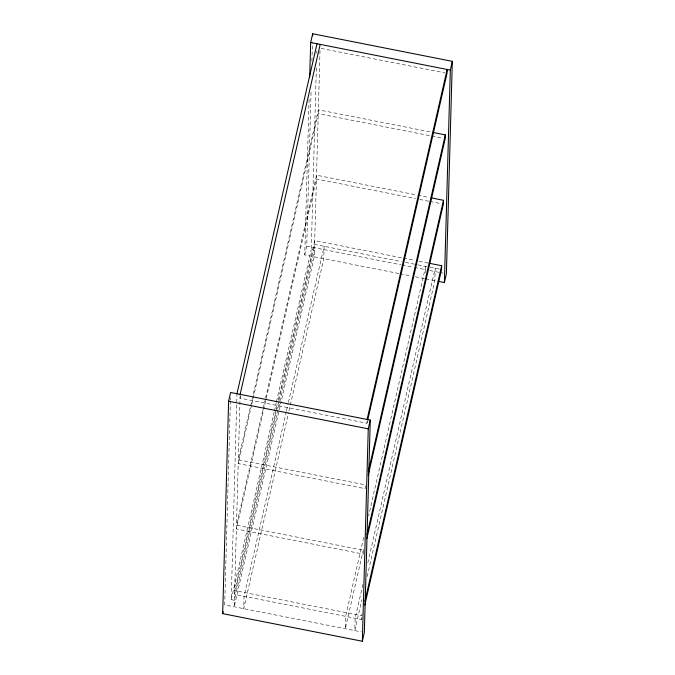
<?xml version="1.0" encoding="UTF-8"?>
<svg xmlns="http://www.w3.org/2000/svg" width="675" height="675" viewBox="0 0 675 675"><rect width="100%" height="100%" fill="white"/><g stroke="black" fill="none" stroke-linecap="round" stroke-linejoin="round"><path stroke-width="0.51" stroke-dasharray="3.38 2.53" d="M230.386 400.882L224.682 604.893L361.226 631.884M230.411 399.836L230.47 397.727M316.339 67.922L311.268 249.683L314.44 250.307L234.385 600.278L231.213 599.653L236.967 393.727M240.114 395.305L234.208 606.774L279.045 410.754M398.866 273.535L304.737 254.922L309.116 98.238M304.737 254.922L306.737 246.172L311.057 91.589M311.909 61.088L312.432 42.162M316.752 53.207L316.811 51.106M320.017 50.684L314.255 256.804L281.391 400.486M278.682 401.456L234.554 594.405L361.505 619.498L362.078 613.626M240.503 396.115L240.03 398.166L366.981 423.267L367.04 421.36M425.512 272.573L425.689 266.389L368.643 515.784M251.589 405.084L238.207 463.582L365.158 488.675L365.259 484.861L238.309 459.768L318.364 109.797L430.869 132.03M251.817 404.055L318.254 113.611L430.76 135.852M265.359 398.942L236.486 525.175L363.437 550.268L363.327 554.091L236.377 528.989L316.432 179.018L415.513 198.61M265.596 397.913L316.533 175.205L416.652 194.999M231.213 599.653L274.177 411.834M274.404 410.813L276.286 402.604M276.522 401.574L311.268 249.683M275.974 409.953L234.655 590.583L361.606 615.684M276.21 408.932L277.383 403.802M278.319 399.693L314.71 240.612L402.443 257.96M278.918 400.427L314.601 244.434L401.304 261.571M279.281 409.725L281.154 401.515M286.327 411.548L244.072 596.287L243.726 608.656L288.562 412.636M286.563 410.527L288.208 403.338M288.444 402.308L324.127 246.316L323.781 258.685L288.799 411.607M366.981 423.267L367.453 421.217M363.707 537.334L345.634 616.359L345.288 628.737L363.597 548.682M362.905 584.373L355.151 618.241L354.805 630.619L361.851 599.83M367.833 562.823L435.206 268.27L434.86 280.648L367.014 577.252M361.505 619.498L361.969 617.448M321.114 48.406L444.968 72.883M431.789 136.055L443.146 138.299M417.682 195.202L429.038 197.446M419.639 199.42L428.929 201.26M429.967 201.462L441.315 203.707M403.473 258.162L414.83 260.407M418.956 261.225L428.245 263.056M405.43 262.389L416.787 264.634M417.817 264.836L429.165 267.081M430.203 267.283L441.551 269.527M306.737 246.172L400.866 264.777M401.903 264.988L413.286 267.233M414.315 267.443L425.697 269.688M429.832 270.506L439.147 272.346M440.176 272.548L443.281 273.164M399.904 273.738L411.277 275.982M415.42 276.801L424.727 278.64M425.765 278.851L436.109 280.893"/><path stroke-width="1.01" d="M222.683 613.642L228.614 401.22L230.614 392.47L370.263 420.078L364.331 632.5L362.332 641.25L222.683 613.642L223.13 611.702M309.698 77.203L310.669 42.5L312.668 33.75L452.318 61.358L446.386 273.78L444.386 282.53L438.176 281.306M312.609 35.851L312.668 33.75M362.332 641.25L368.263 428.827L370.263 420.078M429.275 263.267L441.661 265.714L441.551 269.527L364.787 605.129M431.106 197.851L443.492 200.298L443.382 204.12L366.854 538.692M432.928 132.443L445.314 134.89L445.205 138.704L368.212 475.335M444.386 282.53L450.318 70.107L452.318 61.358M236.967 393.727L317.014 43.757M240.14 394.352L320.195 44.381M367.09 419.453L447.145 69.483L447.036 73.297L367.689 420.188M368.314 471.521L445.314 134.89M366.955 534.878L443.492 200.298M364.897 601.315L441.661 265.714M310.669 42.5L450.318 70.107M228.614 401.22L368.263 428.827"/></g></svg>
